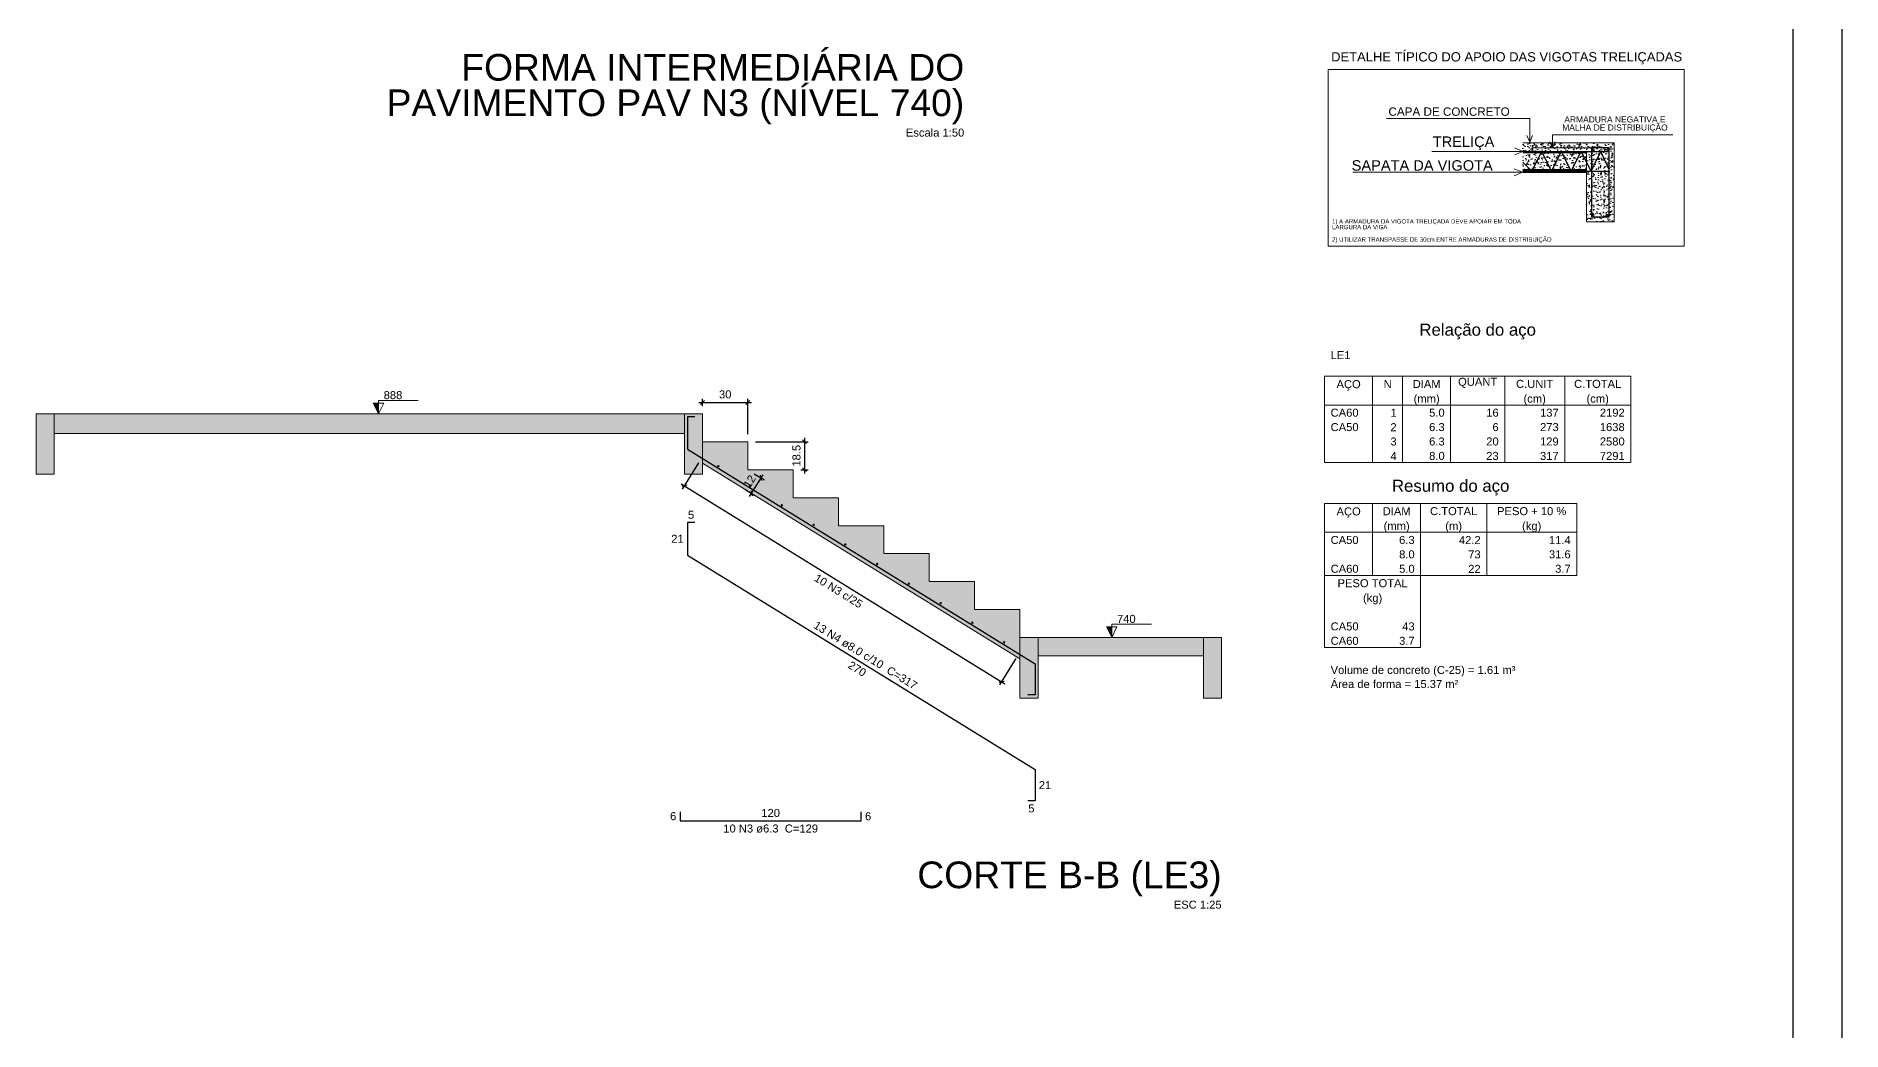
# Model space of a CAD drawing. Header units: millimetres. Extents: x -8 to 605, y -494 to 220.
# Drawn here: x 28.25 to 76.04, y -416.35 to -390.03 of the extents above; entities that cross this region are included whole.
import ezdxf

# ---------------------------------------------------------------- set-up
doc = ezdxf.new("R2010")
doc.units = ezdxf.units.MM
doc.header["$MEASUREMENT"] = 0
doc.linetypes.add('NULL', pattern=[0])
for name, color, linetype, lineweight in [('Cotas', 1, 'Continuous', 0), ('Descrição da armadura', 7, 'Continuous', 0), ('DT-Armadura positiva', 7, 'Continuous', 30), ('DT-Barras na forma', 7, 'Continuous', 30), ('DT-Barras no corte', 5, 'Continuous', 5), ('DT-Barras rebatidas', 7, 'Continuous', 30), ('DT-Cotas', 7, 'Continuous', 5), ('DT-Forma', 5, 'Continuous', 5), ('DT-Hachura escadas em corte', 252, 'Continuous', 5), ('DT-Hachura viga corte escada', 252, 'Continuous', 5), ('DT-Relação do aço', 1, 'Continuous', 20), ('DT-Textos', 7, 'Continuous', 5), ('DT-Título', 5, 'Continuous', 20), ('FO-Títulos', 1, 'Continuous', 20), ('Textos armaduras', 7, 'Continuous', 0)]:
    doc.layers.add(name, color=color, linetype=linetype, lineweight=lineweight)
doc.styles.add('Arial', font='arial.ttf')
doc.dimstyles.new('UM_25.000000', dxfattribs={"dimtxt": 0.18, "dimasz": 0.1, "dimexe": 0.1, "dimexo": 0.2, "dimgap": 0, "dimtad": 1, "dimtih": 1, "dimtoh": 1, "dimdec": 1, "dimlfac": 25, "dimzin": 0, "dimdsep": 46, "dimtxsty": 'Standard', "dimcen": 0.09, "dimdle": 0.1, "dimadec": 1, "dimazin": 2, "dimtfac": 1, "dimtdec": 4, "dimtofl": 0, "dimtmove": 0, "dimatfit": 3, "dimfxl": 1, "dimtolj": 1, "dimarcsym": 0})
pattern_1 = [(50, (-3334.52739, -3019.1115), (0.237860304, -0.02081007), [0.02487168, -0.27358848]), (355, (-3334.52739, -3019.1115), (-0.046013811, 0.249443817), [0.019897344, -0.218871547]), (100.451445, (-3334.50757, -3019.11323), (0.191846492, 0.228633737), [0.021137675, -0.232514623]), (46.1842, (-3334.5274, -3019.04517), (0.353920796, -0.054890463), [0.03730752, -0.41038272]), (96.635558, (-3334.4979, -3019.04974), (0.309954837, 0.323039548), [0.031706526, -0.34877225]), (351.184151, (-3334.5274, -3019.04517), (0.309954837, 0.323039548), [0.029845973, -0.328305826]), (21, (-3334.49423, -3019.06175), (0.197947749, -0.133517443), [0.02487168, -0.27358848]), (326, (-3334.49423, -3019.06175), (0.080688728, 0.240475809), [0.019897344, -0.218870784]), (71.451445, (-3334.47773, -3019.07288), (0.278636477, 0.106958367), [0.021137675, -0.232514223]), (37.5, (-3334.52739, -3019.111495), (0.0040324804, 0.1103950588), [0, -0.216217805, 0, -0.222187008, 0, -0.21969984]), (7.5, (-3334.52739, -3019.1115), (0.0872397514, 0.1307957585), [0, -0.1266797568, 0, -0.2112434688, 0, -0.083734656]), (327.5, (-3334.60134, -3019.111495), (0.177027081, -0.0074794482), [0, -0.0829056, 0, -0.258665472, 0, -0.343229184]), (317.5, (-3334.6345, -3019.1115), (0.193397459, 0.0331968267), [0, -0.10777728, 0, -0.171780403, 0, -0.243742464])]

# ---------------------------------------------------------------- blocks, each defined once
blk = doc.blocks.new('_Oblique')
at = {"color": 0, "linetype": 'ByBlock', "lineweight": -2}
blk.add_line((-0.5, -0.5), (0.5, 0.5), dxfattribs=at)
blk = doc.blocks.new('*D4540')
at = {"layer": 'Defpoints', "color": 0, "transparency": 16777216}
for p in [(45.887, -400.026), (47.087, -399.726), (47.087, -400.766)]:
    blk.add_point(p, dxfattribs=at)
at = {"layer": 'DT-Cotas', "color": 0, "lineweight": -2, "transparency": 16777216}
for p, q in [((45.787, -399.726), (47.187, -399.726)), ((45.887, -399.826), (45.887, -399.626)), ((47.087, -400.566), (47.087, -399.626))]:
    blk.add_line(p, q, dxfattribs=at)
at = {"layer": 'DT-Cotas', "color": 0, "lineweight": -2, "transparency": 16777216, "xscale": 0.1, "yscale": 0.1, "zscale": 0.1, "rotation": 180}
blk.add_blockref('_Oblique', (45.887, -399.726), dxfattribs=at)
at = {"layer": 'DT-Cotas', "color": 0, "lineweight": -2, "transparency": 16777216, "xscale": 0.1, "yscale": 0.1, "zscale": 0.1}
blk.add_blockref('_Oblique', (47.087, -399.726), dxfattribs=at)
at = {"layer": 'DT-Cotas', "color": 7, "transparency": 16777216, "insert": (46.487, -399.514), "char_height": 0.2118, "attachment_point": 5, "rotation": 0.0057, "style": 'Arial'}
blk.add_mtext('\\A1;30', dxfattribs=at)
blk = doc.blocks.new('*D4541')
at = {"layer": 'Defpoints', "color": 0, "transparency": 16777216}
for p in [(47.087, -400.766), (48.287, -401.506), (48.587, -401.506)]:
    blk.add_point(p, dxfattribs=at)
at = {"layer": 'DT-Cotas', "color": 0, "lineweight": -2, "transparency": 16777216}
for p, q in [((47.287, -400.766), (48.687, -400.766)), ((48.587, -400.666), (48.587, -401.606)), ((48.487, -401.506), (48.687, -401.506))]:
    blk.add_line(p, q, dxfattribs=at)
at = {"layer": 'DT-Cotas', "color": 0, "lineweight": -2, "transparency": 16777216, "xscale": 0.1, "yscale": 0.1, "zscale": 0.1}
for p, rotation in [((48.587, -400.766), 90), ((48.587, -401.506), 270)]:
    blk.add_blockref('_Oblique', p, dxfattribs=dict(at, rotation=rotation))
at = {"layer": 'DT-Cotas', "color": 7, "transparency": 16777216, "insert": (48.375, -401.136), "char_height": 0.2118, "attachment_point": 5, "rotation": 90, "style": 'Arial'}
blk.add_mtext('\\A1;18.5', dxfattribs=at)
blk = doc.blocks.new('*D4542')
at = {"layer": 'Defpoints', "color": 0, "transparency": 16777216}
for p in [(46.835, -401.915), (47.087, -401.506), (47.438, -401.723)]:
    blk.add_point(p, dxfattribs=at)
at = {"layer": 'DT-Cotas', "color": 0, "lineweight": -2, "transparency": 16777216}
for p, q in [((47.134, -402.217), (47.491, -401.638)), ((47.257, -401.611), (47.523, -401.775)), ((47.005, -402.02), (47.272, -402.184))]:
    blk.add_line(p, q, dxfattribs=at)
at = {"layer": 'DT-Cotas', "color": 0, "lineweight": -2, "transparency": 16777216, "xscale": 0.1, "yscale": 0.1, "zscale": 0.1}
for p, rotation in [((47.438, -401.723), 58.33920487626667), ((47.186, -402.131), 238.3392048762666)]:
    blk.add_blockref('_Oblique', p, dxfattribs=dict(at, rotation=rotation))
at = {"layer": 'DT-Cotas', "color": 7, "transparency": 16777216, "insert": (47.132, -401.816), "char_height": 0.2118, "attachment_point": 5, "rotation": 58.3392, "style": 'Arial'}
blk.add_mtext('\\A1;12', dxfattribs=at)
blk = doc.blocks.new('*D4543')
at = {"layer": 'Defpoints', "color": 0, "transparency": 16777216}
for p in [(45.887, -401.152), (54.287, -406.332), (53.804, -407.115)]:
    blk.add_point(p, dxfattribs=at)
at = {"layer": 'DT-Cotas', "color": 0, "lineweight": -2, "transparency": 16777216}
for p, q in [((45.782, -401.322), (45.351, -402.02)), ((45.319, -401.883), (53.889, -407.168)), ((54.182, -406.502), (53.751, -407.2))]:
    blk.add_line(p, q, dxfattribs=at)
at = {"layer": 'DT-Cotas', "color": 0, "lineweight": -2, "transparency": 16777216, "xscale": 0.1, "yscale": 0.1, "zscale": 0.1}
for p, rotation in [((45.404, -401.935), 148.3392489033633), ((53.804, -407.115), 328.3392489033633)]:
    blk.add_blockref('_Oblique', p, dxfattribs=dict(at, rotation=rotation))

msp = doc.modelspace()

# ---------------------------------------------------------------- hatches: boundary and pattern name
at = {"layer": 'DT-Hachura escadas em corte', "linetype": 'Continuous'}
for points in [[(45.407, -400.0263), (28.727, -400.0263), (28.727, -400.5463), (45.407, -400.5463), (45.407, -400.0263)], [(49.487, -402.2463), (48.287, -402.2463), (48.287, -401.5063), (47.087, -401.5063), (47.087, -400.7663), (45.887, -400.7663), (45.887, -401.3302), (54.287, -406.5102), (54.287, -405.9463), (54.287, -405.2063), (53.087, -405.2063), (53.087, -404.4663), (51.887, -404.4663), (51.887, -403.7263), (50.687, -403.7263), (50.687, -402.9863), (49.487, -402.9863), (49.487, -402.2463)], [(54.767, -405.9463), (59.147, -405.9463), (59.147, -406.4263), (54.767, -406.4263), (54.767, -405.9463)]]:
    msp.add_hatch(color=252, dxfattribs=at).paths.add_polyline_path(points)
at = {"layer": 'DT-Hachura viga corte escada', "linetype": 'Continuous'}
for points in [[(28.727, -400.0263), (28.727, -401.6263), (28.247, -401.6263), (28.247, -400.0263), (28.727, -400.0263)], [(45.887, -400.0263), (45.887, -401.6263), (45.407, -401.6263), (45.407, -400.0263), (45.887, -400.0263)], [(54.287, -405.9463), (54.287, -407.5463), (54.767, -407.5463), (54.767, -405.9463), (54.287, -405.9463)], [(59.147, -405.9463), (59.147, -407.5463), (59.627, -407.5463), (59.627, -405.9463), (59.147, -405.9463)]]:
    msp.add_hatch(color=252, dxfattribs=at).paths.add_polyline_path(points)
at = {"layer": 'DT-Textos'}
h = msp.add_hatch(dxfattribs=at)
h.set_pattern_fill('AR-CONC', color=8, scale=0.001306)
h.set_pattern_definition(pattern_1)
h.paths.add_polyline_path([(69.4172, -392.9895), (69.8872, -392.9895), (69.8872, -393.5634), (69.8875, -393.5639), (69.8872, -393.5639), (69.8872, -394.8173), (69.4172, -394.8173), (69.4172, -393.6031), (69.2866, -393.6031), (69.2866, -394.9479), (70.0178, -394.9479), (70.0178, -392.8589), (67.5984, -392.8589), (67.5984, -393.082), (69.4172, -393.082)])
h = msp.add_hatch(dxfattribs=at)
h.set_pattern_fill('AR-CONC', color=8, scale=0.001306)
h.set_pattern_definition(pattern_1)
h.paths.add_polyline_path([(68.0791, -393.12), (67.5984, -393.12), (67.5984, -393.3638), (67.7985, -393.5639), (67.8573, -393.5639)])
h.paths.add_polyline_path([(68.1179, -393.12), (68.0791, -393.12), (67.8573, -393.5639), (68.3403, -393.5639)])
h.paths.add_polyline_path([(67.5984, -393.3638), (67.5984, -393.5639), (67.7985, -393.5639)], flags=17)
h.paths.add_polyline_path([(68.601, -393.12), (68.1179, -393.12), (68.3403, -393.5639), (68.3795, -393.5639)])
h.paths.add_polyline_path([(68.6391, -393.12), (68.601, -393.12), (68.3795, -393.5639), (68.8625, -393.5639)])
h.paths.add_polyline_path([(69.1242, -393.12), (68.6391, -393.12), (68.8625, -393.5639), (68.9018, -393.5639)])
h.paths.add_polyline_path([(69.2866, -393.3681), (69.1624, -393.12), (69.1242, -393.12), (68.9018, -393.5639), (69.2866, -393.5639)])
h.paths.add_polyline_path([(69.2866, -393.12), (69.1624, -393.12), (69.2866, -393.3681)], flags=17)
h.paths.add_polyline_path([(69.4172, -393.082), (69.1433, -393.082), (69.1624, -393.12), (69.2866, -393.12), (69.2866, -393.3681), (69.4044, -393.6031), (69.4172, -393.5776)])
h.paths.add_polyline_path([(69.6655, -393.082), (69.4172, -393.082), (69.4172, -393.12), (69.4172, -393.5776)], flags=17)
h.paths.add_polyline_path([(69.8872, -392.9895), (69.4172, -392.9895), (69.4172, -393.082), (69.8872, -393.082)])
h.paths.add_polyline_path([(69.4433, -393.0365, -1), (69.4851, -393.0365, -1)], flags=16)
h.paths.add_polyline_path([(69.8611, -393.0365, -1), (69.8193, -393.0365, -1)], flags=16)
h.paths.add_polyline_path([(69.6655, -393.082), (69.4172, -393.5776), (69.4172, -393.6031), (69.8872, -393.6031), (69.8872, -393.5634)])
h.paths.add_polyline_path([(69.8872, -393.082), (69.6655, -393.082), (69.8872, -393.5634)], flags=17)
h.paths.add_polyline_path([(69.8872, -393.6031), (69.4172, -393.6031), (69.4172, -394.8173), (69.8872, -394.8173)])
h.paths.add_polyline_path([(69.8611, -394.7703, -1), (69.8193, -394.7703, -1)], flags=16)
h.paths.add_polyline_path([(69.4851, -394.7703, -1), (69.4433, -394.7703, -1)], flags=16)
h = msp.add_hatch(dxfattribs=at)
h.set_pattern_fill('JIS_WOOD', color=256, scale=0.039168)
h.set_pattern_definition([(45, (-3334.527388, -3019.111495), (-0.01958399997, 0.01958399997), [])])
h.paths.add_polyline_path([(69.2866, -393.6031), (67.5984, -393.6031), (67.5984, -393.6423), (69.2866, -393.6423)])
h.paths.add_polyline_path([(67.7985, -393.5639), (67.5984, -393.5639), (67.5984, -393.6031), (67.8377, -393.6031)])
h.paths.add_polyline_path([(68.3403, -393.5639), (67.8573, -393.5639), (67.8377, -393.6031), (68.3599, -393.6031)])
h.paths.add_polyline_path([(67.8573, -393.5639), (67.7985, -393.5639), (67.8377, -393.6031)])
h.paths.add_polyline_path([(68.8625, -393.5639), (68.3795, -393.5639), (68.3599, -393.6031), (68.8822, -393.6031)])
h.paths.add_polyline_path([(68.3795, -393.5639), (68.3403, -393.5639), (68.3599, -393.6031)])
h.paths.add_polyline_path([(69.2866, -393.5639), (68.9018, -393.5639), (68.8822, -393.6031), (69.2866, -393.6031)])
h.paths.add_polyline_path([(68.9018, -393.5639), (68.8625, -393.5639), (68.8822, -393.6031)])
at = {"layer": 'DT-Textos', "linetype": 'Continuous'}
for points in [[(37.307, -400.0263), (37.307, -399.7463), (37.167, -399.7463), (37.307, -400.0263)], [(56.717, -405.9463), (56.717, -405.6663), (56.577, -405.6663), (56.717, -405.9463)]]:
    msp.add_hatch(color=7, dxfattribs=at).paths.add_polyline_path(points)

# ---------------------------------------------------------------- linework, layer by layer
at = {"color": 7}
for p, q in [((76.0444, -375.1755), (76.0444, -494.0755)), ((74.7444, -377.4755), (74.7444, -491.7755))]:
    msp.add_line(p, q, dxfattribs=at)
at = {"layer": 'Cotas'}
msp.add_lwpolyline([(62.4443, -390.9127), (71.8729, -390.9127), (71.8729, -395.5893), (62.4443, -395.5893), (62.4443, -390.9127)], dxfattribs=at)
at = {"layer": 'DT-Armadura positiva', "color": 4}
for p, q in [((67.5984, -393.082), (69.8872, -393.082)), ((67.8377, -393.6031), (67.5984, -393.3638)), ((67.8377, -393.6031), (68.0981, -393.082)), ((68.3599, -393.6031), (68.0988, -393.082)), ((68.3599, -393.6031), (68.62, -393.082)), ((68.8822, -393.6031), (68.62, -393.082)), ((68.8822, -393.6031), (69.1433, -393.082)), ((69.4044, -393.6031), (69.1433, -393.082)), ((69.4044, -393.6031), (69.6655, -393.082)), ((69.8875, -393.5639), (69.6655, -393.082)), ((67.5984, -393.6031), (69.8872, -393.6031))]:
    msp.add_line(p, q, dxfattribs=at)
at = {"layer": 'DT-Barras na forma'}
for p, q in [((69.5478, -392.9895), (69.4172, -392.9895)), ((69.4172, -392.9895), (69.4172, -394.8173)), ((69.8872, -392.9895), (69.4172, -392.9895)), ((69.4172, -392.9895), (69.4172, -393.12)), ((69.8872, -394.8173), (69.8872, -392.9895)), ((69.4172, -394.8173), (69.8872, -394.8173))]:
    msp.add_line(p, q, dxfattribs=at)
msp.add_lwpolyline([(45.679, -400.1063), (45.487, -400.1063), (45.487, -400.966), (54.687, -406.6394), (54.687, -407.4663), (54.495, -407.4663)], dxfattribs=at)
at = {"layer": 'DT-Barras no corte'}
for centre, radius in [((69.4642, -393.0365), 0.0209), ((69.8402, -393.0365), 0.0209), ((69.4642, -394.7703), 0.0209), ((69.8402, -394.7703), 0.0209), ((46.307, -401.4106), 0.02), ((47.147, -401.9286), 0.02), ((47.987, -402.4466), 0.02), ((48.827, -402.9646), 0.02), ((49.667, -403.4826), 0.02), ((50.507, -404.0006), 0.02), ((51.347, -404.5186), 0.02), ((52.187, -405.0366), 0.02), ((53.027, -405.5546), 0.02), ((53.867, -406.0726), 0.02)]:
    msp.add_circle(centre, radius, dxfattribs=at)
at = {"layer": 'DT-Barras rebatidas'}
for points in [[(45.679, -402.904), (45.487, -402.904), (45.487, -403.7638), (54.687, -409.4371), (54.687, -410.264), (54.495, -410.264)], [(45.2922, -410.5581), (45.2922, -410.7935), (50.087, -410.7935), (50.087, -410.5581)]]:
    msp.add_lwpolyline(points, dxfattribs=at)
at = {"layer": 'DT-Cotas', "color": 2}
for p, q in [((67.8274, -392.9895), (68.3775, -392.9895)), ((68.3775, -392.9895), (69.8773, -392.9895))]:
    msp.add_line(p, q, dxfattribs=at)
at = {"layer": 'DT-Forma'}
for p, q in [((70.0178, -392.8589), (67.5984, -392.8589)), ((69.2866, -392.8589), (69.2866, -392.8589)), ((70.0178, -394.9479), (70.0178, -392.8589)), ((70.0178, -392.8589), (70.0178, -392.8589)), ((69.2866, -393.12), (67.5984, -393.12)), ((69.2866, -393.12), (69.2866, -394.9479)), ((69.2866, -394.9479), (70.0178, -394.9479)), ((69.2866, -394.9479), (69.2866, -394.9479)), ((70.0178, -394.9479), (70.0178, -394.9479)), ((45.407, -400.0263), (28.727, -400.0263)), ((28.727, -400.5463), (45.407, -400.5463)), ((54.767, -405.9463), (59.147, -405.9463)), ((59.147, -406.4263), (54.767, -406.4263))]:
    msp.add_line(p, q, dxfattribs=at)
for points in [[(67.5984, -393.5639), (69.2866, -393.5639)], [(69.2866, -393.6423), (67.5984, -393.6423)], [(69.8872, -393.5639), (69.8875, -393.5639)], [(70.0178, -393.5639), (70.0178, -393.6423)], [(45.887, -400.0263), (45.887, -400.7663), (47.087, -400.7663), (47.087, -401.5063), (48.287, -401.5063), (48.287, -402.2463), (49.487, -402.2463), (49.487, -402.9863), (50.687, -402.9863), (50.687, -403.7263), (51.887, -403.7263), (51.887, -404.4663), (53.087, -404.4663), (53.087, -405.2063), (54.287, -405.2063), (54.287, -405.9463)], [(54.287, -406.5102), (45.887, -401.3302)]]:
    msp.add_lwpolyline(points, dxfattribs=at)
for points in [[(28.727, -400.0263), (28.727, -401.6263), (28.247, -401.6263), (28.247, -400.0263), (28.727, -400.0263)], [(45.887, -400.0263), (45.887, -401.6263), (45.407, -401.6263), (45.407, -400.0263), (45.887, -400.0263)], [(54.287, -405.9463), (54.287, -407.5463), (54.767, -407.5463), (54.767, -405.9463), (54.287, -405.9463)], [(59.147, -405.9463), (59.147, -407.5463), (59.627, -407.5463), (59.627, -405.9463), (59.147, -405.9463)]]:
    msp.add_lwpolyline(points, close=True, dxfattribs=at)
at = {"layer": 'DT-Relação do aço', "linetype": 'Continuous'}
for p, q in [((62.3532, -399.0315), (70.4545, -399.0315)), ((62.3532, -399.0315), (62.3532, -399.794)), ((63.624, -399.0315), (63.624, -399.794)), ((64.4182, -399.0315), (64.4182, -399.794)), ((65.689, -399.0315), (65.689, -399.794)), ((67.1187, -399.0315), (67.1187, -399.794)), ((68.7072, -399.0315), (68.7072, -399.794)), ((70.4545, -399.0315), (70.4545, -399.794)), ((62.3532, -399.794), (70.4545, -399.794)), ((62.3532, -399.794), (62.3532, -401.3189)), ((63.624, -399.794), (63.624, -401.3189)), ((64.4182, -399.794), (64.4182, -401.3189)), ((65.689, -399.794), (65.689, -401.3189)), ((67.1187, -399.794), (67.1187, -401.3189)), ((68.7072, -399.794), (68.7072, -401.3189)), ((70.4545, -399.794), (70.4545, -401.3189)), ((62.3532, -401.3189), (70.4545, -401.3189)), ((62.3532, -402.3991), (69.0249, -402.3991)), ((62.3532, -402.3991), (62.3532, -403.1616)), ((63.624, -402.3991), (63.624, -403.1616)), ((64.8948, -402.3991), (64.8948, -403.1616)), ((66.6421, -402.3991), (66.6421, -403.1616)), ((69.0249, -402.3991), (69.0249, -403.1616)), ((62.3532, -403.1616), (69.0249, -403.1616)), ((62.3532, -403.1616), (62.3532, -404.3053)), ((63.624, -403.1616), (63.624, -404.3053)), ((64.8948, -403.1616), (64.8948, -404.3053)), ((66.6421, -403.1616), (66.6421, -404.3053)), ((69.0249, -403.1616), (69.0249, -404.3053)), ((62.3532, -404.3053), (69.0249, -404.3053)), ((62.3532, -404.3053), (62.3532, -405.449)), ((64.8948, -404.3053), (64.8948, -405.449)), ((62.3532, -405.449), (62.3532, -406.2115)), ((64.8948, -405.449), (64.8948, -406.2115)), ((62.3532, -406.2115), (64.8948, -406.2115))]:
    msp.add_line(p, q, dxfattribs=at)
at = {"layer": 'DT-Textos'}
for p, q in [((67.7841, -392.2124), (63.9909, -392.2124)), ((67.7841, -392.8426), (67.7841, -392.2124)), ((68.3818, -392.9863), (68.3818, -392.6481)), ((71.5699, -392.6481), (68.3818, -392.6481)), ((65.1913, -393.0839), (67.6017, -393.0839)), ((63.0955, -393.6368), (67.5914, -393.6368))]:
    msp.add_line(p, q, dxfattribs=at)
for points in [[(67.8564, -392.665), (67.7841, -392.8426), (67.7089, -392.6662)], [(68.4471, -392.8259), (68.3818, -392.9863), (68.3139, -392.827)], [(67.3804, -393.1761), (67.6017, -393.0839), (67.3804, -392.9917)], [(67.3701, -393.729), (67.5914, -393.6368), (67.3701, -393.5447)], [(37.307, -400.0263), (37.447, -399.7463), (37.167, -399.7463), (37.307, -400.0263), (37.307, -399.6763), (38.357, -399.6763)], [(56.717, -405.9463), (56.857, -405.6663), (56.577, -405.6663), (56.717, -405.9463), (56.717, -405.5963), (57.767, -405.5963)]]:
    msp.add_lwpolyline(points, dxfattribs=at)

# ---------------------------------------------------------------- texts
at = {"layer": 'Descrição da armadura', "linetype": 'Continuous', "attachment_point": 8, "line_spacing_factor": 0.798, "style": 'Arial'}
for s, insert, char_height, width in [('CAPA DE CONCRETO', (65.6476, -392.144), 0.221221, 6.562472), ('ARMADURA NEGATIVA E MALHA DE DISTRIBUIÇÃO', (70.0383, -392.5793), 0.159832, 3.363737), ('TRELIÇA', (66.0302, -393.0487), 0.27653, 8.20309), ('SAPATA DA VIGOTA', (64.9363, -393.5965), 0.276526, 8.20309)]:
    msp.add_mtext(s, dxfattribs=dict(at, insert=insert, char_height=char_height, width=width))
at = {"layer": 'Descrição da armadura', "linetype": 'NULL', "char_height": 0.2118, "attachment_point": 8, "line_spacing_factor": 0.9, "style": 'Arial'}
for s, insert, width, rotation in [('10 N3 c/25', (49.4296, -404.8076), 2.90156, 328.33835), ('13 N4 ø8.0 c/10  C=317', (50.1427, -406.5106), 6.298467, 328.33919)]:
    msp.add_mtext(s, dxfattribs=dict(at, insert=insert, width=width, rotation=rotation))
at = {"layer": 'Descrição da armadura', "linetype": 'NULL', "insert": (47.69, -411.1112), "char_height": 0.2118, "width": 5.015721, "attachment_point": 8, "line_spacing_factor": 0.9, "style": 'Arial'}
msp.add_mtext('10 N3 ø6.3  C=129', dxfattribs=at)
at = {"layer": 'DT-Relação do aço', "color": 7, "linetype": 'NULL', "line_spacing_factor": 0.9, "style": 'Arial'}
for s, insert, char_height, width, attachment_point in [('Relação do aço', (66.4038, -398.0572), 0.3177, 6.167545, 8), ('LE1', (62.512, -398.5804), 0.2118, 1.052866, 7), ('QUANT', (66.4038, -399.3429), 0.2118, 2.07183, 8), ('AÇO', (62.9886, -399.4127), 0.2118, 1.282746, 8), ('N', (64.0211, -399.3429), 0.2118, 0.427474, 8), ('DIAM', (65.0536, -399.3429), 0.2118, 1.479694, 8), ('(mm)', (65.0536, -399.794), 0.2118, 1.379929, 8), ('C.UNIT', (67.9129, -399.3429), 0.2118, 1.97271, 8), ('(cm)', (67.9129, -399.794), 0.2118, 1.18298, 8), ('C.TOTAL', (69.5808, -399.3429), 0.2118, 2.499305, 8), ('(cm)', (69.5808, -399.794), 0.2118, 1.18298, 8), ('CA60', (62.512, -400.1053), 0.2118, 1.48034, 7), ('1', (64.2594, -400.1053), 0.2118, 0.329, 9), ('5.0', (65.5302, -400.1053), 0.2118, 0.822339, 9), ('16', (66.9598, -400.1053), 0.2118, 0.658001, 9), ('137', (68.5483, -400.1053), 0.2118, 0.987001, 9), ('2192', (70.2957, -400.1053), 0.2118, 1.316001, 9), ('CA50', (62.512, -400.4866), 0.2118, 1.48034, 7), ('2', (64.2594, -400.4866), 0.2118, 0.329, 9), ('6.3', (65.5302, -400.4866), 0.2118, 0.822339, 9), ('6', (66.9598, -400.4866), 0.2118, 0.329, 9), ('273', (68.5483, -400.4866), 0.2118, 0.987001, 9), ('1638', (70.2957, -400.4866), 0.2118, 1.316001, 9), ('3', (64.2594, -400.8678), 0.2118, 0.329, 9), ('6.3', (65.5302, -400.8678), 0.2118, 0.822339, 9), ('20', (66.9598, -400.8678), 0.2118, 0.658001, 9), ('129', (68.5483, -400.8678), 0.2118, 0.987001, 9), ('2580', (70.2957, -400.8678), 0.2118, 1.316001, 9), ('4', (64.2594, -401.2491), 0.2118, 0.329, 9), ('8.0', (65.5302, -401.2491), 0.2118, 0.822339, 9), ('23', (66.9598, -401.2491), 0.2118, 0.658001, 9), ('317', (68.5483, -401.2491), 0.2118, 0.987001, 9), ('7291', (70.2957, -401.2491), 0.2118, 1.316001, 9), ('Resumo do aço', (65.689, -402.1873), 0.3177, 6.216459, 8), ('AÇO', (62.9886, -402.7804), 0.2118, 1.282746, 8), ('DIAM', (64.2594, -402.7105), 0.2118, 1.479694, 8), ('(mm)', (64.2594, -403.1616), 0.2118, 1.379929, 8), ('C.TOTAL', (65.7684, -402.7105), 0.2118, 2.499305, 8), ('(m)', (65.7684, -403.1616), 0.2118, 0.886912, 8), ('PESO + 10 %', (67.8335, -402.7105), 0.2118, 3.667756, 8), ('(kg)', (67.8335, -403.1616), 0.2118, 1.018965, 8), ('CA50', (62.512, -403.473), 0.2118, 1.48034, 7), ('6.3', (64.7359, -403.473), 0.2118, 0.822339, 9), ('42.2', (66.4833, -403.473), 0.2118, 1.15134, 9), ('11.4', (68.866, -403.473), 0.2118, 1.15134, 9), ('8.0', (64.7359, -403.8542), 0.2118, 0.822339, 9), ('73', (66.4833, -403.8542), 0.2118, 0.658001, 9), ('31.6', (68.866, -403.8542), 0.2118, 1.15134, 9), ('CA60', (62.512, -404.2354), 0.2118, 1.48034, 7), ('5.0', (64.7359, -404.2354), 0.2118, 0.822339, 9), ('22', (66.4833, -404.2354), 0.2118, 0.658001, 9), ('3.7', (68.866, -404.2354), 0.2118, 0.822339, 9), ('PESO TOTAL', (63.624, -404.6167), 0.2118, 3.716832, 8), ('(kg)', (63.624, -405.0678), 0.2118, 1.018965, 8), ('CA50', (62.512, -405.7604), 0.2118, 1.48034, 7), ('43', (64.7359, -405.7604), 0.2118, 0.658001, 9), ('CA60', (62.512, -406.1416), 0.2118, 1.48034, 7), ('3.7', (64.7359, -406.1416), 0.2118, 0.822339, 9), ('Volume de concreto (C-25) = 1.61 m³', (62.512, -406.974), 0.2118, 9.782835, 7), ('Área de forma = 15.37 m²', (62.512, -407.2854), 0.2118, 6.757582, 7)]:
    msp.add_mtext(s, dxfattribs=dict(at, insert=insert, char_height=char_height, width=width, attachment_point=attachment_point))
at = {"layer": 'DT-Textos', "line_spacing_factor": 0.798, "style": 'Arial'}
for s, insert, char_height, width, attachment_point in [('DETALHE TÍPICO DO APOIO DAS VIGOTAS TRELIÇADAS', (67.1709, -390.7794), 0.245801, 21.764211, 8), ('1) A ARMADURA DA VIGOTA TRELIÇADA DEVE APOIAR EM TODA LARGURA DA VIGA', (62.5503, -395.1443), 0.114259, 5.103558, 7), ('2) UTILIZAR TRANSPASSE DE 30cm ENTRE ARMADURAS DE DISTRIBUIÇÃO', (62.5503, -395.5067), 0.114259, 6.725838, 7)]:
    msp.add_mtext(s, dxfattribs=dict(at, insert=insert, char_height=char_height, width=width, attachment_point=attachment_point))
at = {"layer": 'DT-Textos', "linetype": 'NULL', "char_height": 0.2118, "width": 0.987001, "attachment_point": 7, "line_spacing_factor": 0.798, "style": 'Arial'}
for s, insert in [('888', (37.447, -399.6412)), ('740', (56.857, -405.5612))]:
    msp.add_mtext(s, dxfattribs=dict(at, insert=insert))
at = {"layer": 'DT-Título', "linetype": 'NULL', "attachment_point": 9, "line_spacing_factor": 0.798, "style": 'Arial'}
for s, insert, char_height, width in [('CORTE B-B (LE3)', (59.627, -412.7911), 0.706, 16.113159), ('ESC 1:25', (59.627, -413.1232), 0.2118, 2.532883)]:
    msp.add_mtext(s, dxfattribs=dict(at, insert=insert, char_height=char_height, width=width))
at = {"layer": 'FO-Títulos', "linetype": 'NULL', "ltscale": 0.2, "attachment_point": 9, "line_spacing_factor": 0.798, "style": 'Arial'}
for s, insert, char_height, width in [('FORMA INTERMEDIÁRIA DO \\PPAVIMENTO PAV N3 (NÍVEL 740)', (52.8147, -392.3625), 0.706, 57.771463), ('Escala 1:50', (52.8147, -392.6946), 0.2118, 3.092086)]:
    msp.add_mtext(s, dxfattribs=dict(at, insert=insert, char_height=char_height, width=width))
at = {"layer": 'Textos armaduras', "linetype": 'NULL', "char_height": 0.2118, "line_spacing_factor": 0.9, "style": 'Arial'}
for s, insert, width, attachment_point in [('5', (45.583, -402.8067), 0.729, 8), ('21', (45.387, -403.4398), 1.058001, 9), ('21', (54.787, -409.7447), 1.058001, 1), ('6', (45.1922, -410.7817), 0.729, 9), ('120', (47.6896, -410.6962), 1.387001, 8), ('6', (50.187, -410.5699), 0.729, 1), ('5', (54.591, -410.3613), 0.729, 2)]:
    msp.add_mtext(s, dxfattribs=dict(at, insert=insert, width=width, attachment_point=attachment_point))
at = {"layer": 'Textos armaduras', "linetype": 'NULL', "insert": (50.0359, -406.6833), "char_height": 0.2118, "width": 1.387001, "attachment_point": 2, "rotation": 328.33919, "line_spacing_factor": 0.9, "style": 'Arial'}
msp.add_mtext('270', dxfattribs=at)

# ---------------------------------------------------------------- dimensions: what is measured, and where the dimension line sits
at = {"layer": 'DT-Cotas'}
dim = msp.add_linear_dim(base=(47.087, -399.7263), p1=(45.887, -400.0263), p2=(47.087, -400.7663), dimstyle='UM_25.000000', override={"dimtxt": 0.2118, "dimasz": 0.1, "dimexe": 0.1, "dimexo": 0.2, "dimtad": 1, "dimtih": 0, "dimtoh": 0, "dimdec": 1, "dimlfac": 25, "dimzin": 8, "dimtxsty": 'Arial', "dimblk": 'Oblique', "dimblk1": 'Oblique', "dimblk2": 'Oblique', "dimsah": 1, "dimdle": 0.1, "dimse1": 0, "dimse2": 0, "dimclrt": 7, "dimadec": 1, "dimazin": 3, "dimtmove": 2, "dimldrblk": 'Oblique'}, dxfattribs=at)
dim.commit()
dim.dimension.update_dxf_attribs({"geometry": '*D4540', "text_midpoint": (46.487, -399.5145), "dimtype": 160, "text_rotation": 0.00573})
for base, p1, p2, angle, picture, middle, dimtype, turn in [((48.587, -401.5063), (47.087, -400.7663), (48.287, -401.5063), 90, '*D4541', (48.3752, -401.1363), 160, 90), ((47.4384, -401.7229), (46.835, -401.9148), (47.087, -401.5063), 58.3392, '*D4542', (47.1321, -401.816), 161, 58.3392)]:
    dim = msp.add_linear_dim(base=base, p1=p1, p2=p2, angle=angle, dimstyle='UM_25.000000', override={"dimtxt": 0.2118, "dimasz": 0.1, "dimexe": 0.1, "dimexo": 0.2, "dimtad": 1, "dimtih": 0, "dimtoh": 0, "dimdec": 1, "dimlfac": 25, "dimzin": 8, "dimtxsty": 'Arial', "dimblk": 'Oblique', "dimblk1": 'Oblique', "dimblk2": 'Oblique', "dimsah": 1, "dimdle": 0.1, "dimse1": 0, "dimse2": 0, "dimclrt": 7, "dimadec": 1, "dimazin": 3, "dimtmove": 2, "dimldrblk": 'Oblique'}, dxfattribs=at)
    dim.commit()
    dim.dimension.update_dxf_attribs({"geometry": picture, "text_midpoint": middle, "dimtype": dimtype, "text_rotation": turn})
dim = msp.add_linear_dim(base=(53.8037, -407.1153), p1=(45.887, -401.1516), p2=(54.287, -406.3316), angle=328.33925, text=' ', dimstyle='UM_25.000000', override={"dimtxt": 0.2118, "dimasz": 0.1, "dimexe": 0.1, "dimexo": 0.2, "dimtad": 1, "dimtih": 0, "dimtoh": 0, "dimdec": 1, "dimlfac": 25, "dimzin": 8, "dimtxsty": 'Arial', "dimblk": 'Oblique', "dimblk1": 'Oblique', "dimblk2": 'Oblique', "dimsah": 1, "dimdle": 0.1, "dimse1": 0, "dimse2": 0, "dimclrt": 256, "dimadec": 1, "dimazin": 3, "dimtmove": 2, "dimldrblk": 'Oblique'}, dxfattribs=at)
dim.commit()
dim.dimension.update_dxf_attribs({"geometry": '*D4543', "text_midpoint": (49.6593, -404.4351), "dimtype": 161, "text_rotation": -31.66075})

doc.saveas('drawing.dxf')
